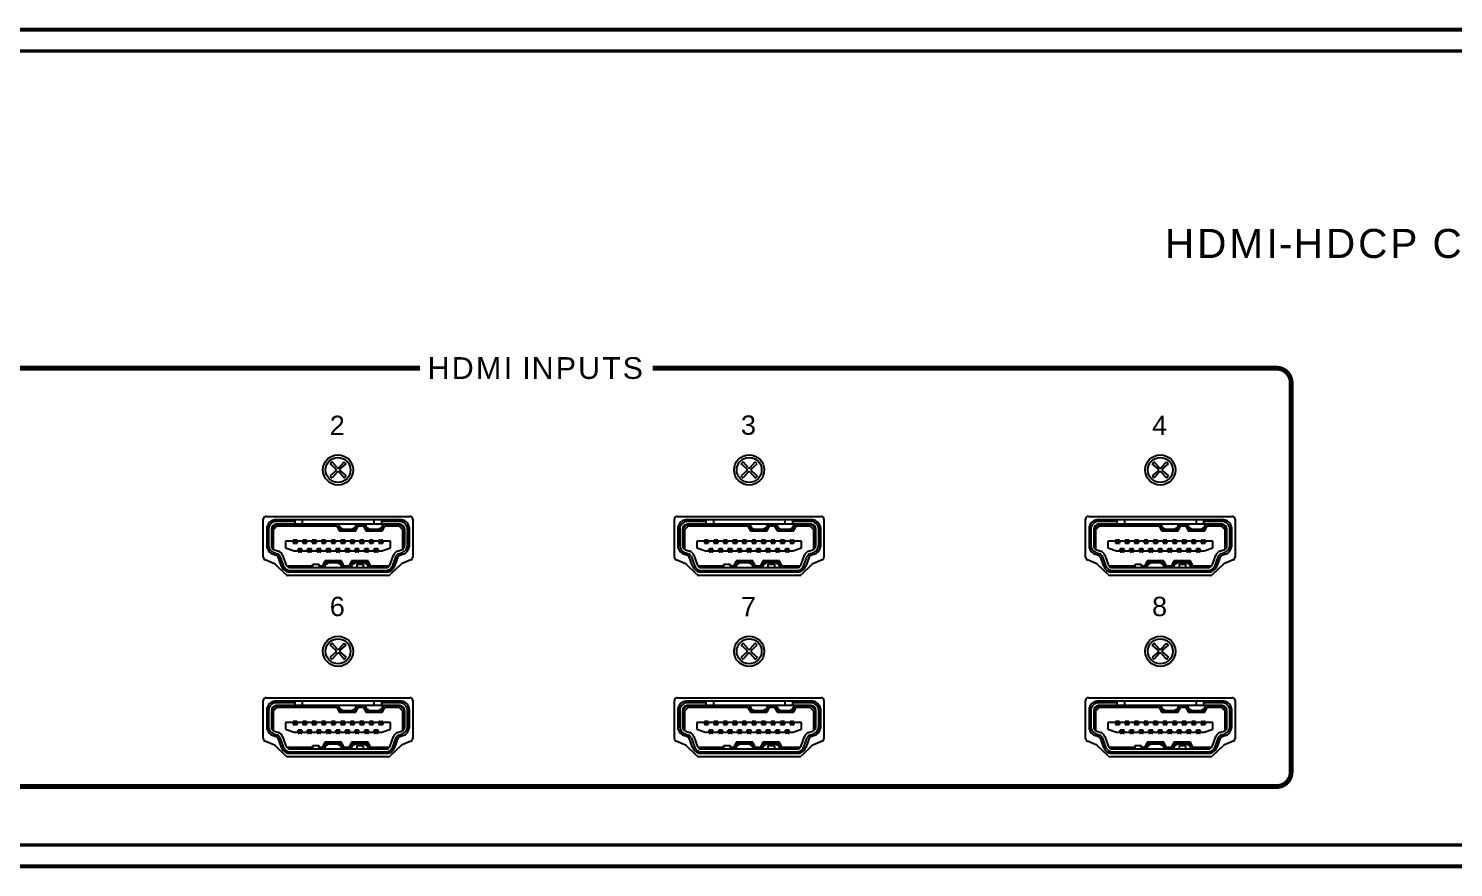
# Model space of a CAD drawing. Header units: inches. Extents: x 0.5 to 19.5, y 0.5 to 8.
# Drawn here: x 4.11 to 10, y 0.5 to 3.97 of the extents above; entities that cross this region are included whole.
import ezdxf

# ---------------------------------------------------------------- set-up
doc = ezdxf.new("R2010")
doc.units = ezdxf.units.IN
doc.header["$MEASUREMENT"] = 0
doc.styles.add('CAD_SALES', font='ARIAL.TTF')

# ---------------------------------------------------------------- blocks, each defined once
blk = doc.blocks.new('HDMI118')
for p, q in [((-0.2932755905517048, 0.09931207015879195), (-0.2932755905517048, 0.1910186385026229)), ((-0.2874015748031447, 0.1786299212598443), (-0.2874015748031447, 0.1117007874015776)), ((-0.2559055118110116, 0.1983149606299257), (-0.2755905511810859, 0.1786299212598443)), ((-0.2677165354330562, 0.1753683971466593), (-0.2755905511810859, 0.1786299212598443)), ((-0.2755905511811001, 0.1786299212598443), (-0.2755905511811001, 0.1117007874015776)), ((-0.2526439876978266, 0.190440944881896), (-0.2677165354330562, 0.1753683971466593)), ((-0.2559055118110249, 0.2179999999999991), (0.2559055118110196, 0.2179999999999929)), ((-0.1791338582677078, 0.2101259842519703), (-0.2559055118110116, 0.2101259842519703)), ((-0.2526439876978266, 0.190440944881896), (-0.2559055118110116, 0.1983149606299257)), ((-0.1791338582677078, 0.1983149606299257), (-0.2559055118110116, 0.1983149606299257)), ((-0.004866409360221979, 0.1904409448818818), (-0.2526439876978266, 0.190440944881896)), ((-0.1791338582677078, 0.218), (-0.1791338582677078, 0.2101259842519703)), ((-0.1791338582677078, 0.2101259842519703), (-0.1791338582677078, 0.1983149606299257)), ((-0.147637795275589, 0.1983149606299257), (-0.1791338582677078, 0.1983149606299257)), ((-0.147637795275589, 0.2179999999999929), (-0.147637795275589, 0.1983149606299257)), ((0.1476377952755961, 0.1983149606299115), (-0.147637795275589, 0.1983149606299257)), ((-0.004866409360221979, 0.1904409448818818), (0.007874015748040364, 0.1825669291338521)), ((-0.004866409360221979, 0.1904409448818818), (0.004976110324815153, 0.1707559055118004)), ((0.007874015748040364, 0.1825669291338521), (1.06581410364015e-14, 0.1983149606299186)), ((0.004976110324815153, 0.1707559055118004), (0.00984251968504779, 0.1786299212598372)), ((0.007874015748040364, 0.1825669291338521), (0.00984251968504779, 0.1786299212598372)), ((0.00984251968504779, 0.1786299212598372), (0.0254925069979457, 0.1786299212598372)), ((0.0254925069979457, 0.1786299212598372), (0.05324765048241531, 0.1786299212598372)), ((0.05324765048241531, 0.1786299212598372), (0.0688976377952848, 0.1786299212598372)), ((0.0688976377952848, 0.1786299212598372), (0.07086614173229222, 0.1825669291338521)), ((0.07376404715551743, 0.1707559055118004), (0.0688976377952848, 0.1786299212598301)), ((0.07086614173229222, 0.1825669291338521), (0.07874015748032193, 0.1983149606299115)), ((0.08360656684055456, 0.1904409448818818), (0.07086614173229222, 0.1825669291338521)), ((0.07376404715551743, 0.1707559055118004), (0.08360656684055456, 0.1904409448818818)), ((0.1053698111122081, 0.1904409448818818), (0.08360656684055456, 0.1904409448818818)), ((0.1053698111122081, 0.1904409448818818), (0.1181102362204847, 0.1825669291338521)), ((0.1053698111122081, 0.1904409448818818), (0.1152123307972452, 0.1707559055118004)), ((0.1181102362204847, 0.1825669291338521), (0.1102362204724479, 0.1983149606299115)), ((0.1152123307972452, 0.1707559055118004), (0.1200787401574921, 0.1786299212598301)), ((0.1181102362204847, 0.1825669291338521), (0.1200787401574921, 0.1786299212598301)), ((0.1200787401574921, 0.1786299212598301), (0.1357287274703616, 0.1786299212598301)), ((0.1357287274703616, 0.1786299212598301), (0.1634838709548454, 0.1786299212598301)), ((0.1476377952755961, 0.2179999999999858), (0.1476377952755961, 0.1983149606299115)), ((0.1791338582677149, 0.1983149606299115), (0.1476377952755961, 0.1983149606299115)), ((0.1634838709548454, 0.1786299212598301), (0.179133858267722, 0.1786299212598301)), ((0.1791338582677149, 0.2179999999999929), (0.1791338582677149, 0.2101259842519561)), ((0.1791338582677149, 0.2101259842519561), (0.1791338582677149, 0.1983149606299115)), ((0.2559055118110187, 0.2101259842519561), (0.1791338582677149, 0.2101259842519561)), ((0.2559055118110187, 0.1983149606299115), (0.1791338582677149, 0.1983149606299115)), ((0.179133858267722, 0.1786299212598301), (0.1811023622047294, 0.182566929133845)), ((0.1840002676279617, 0.1707559055118004), (0.179133858267722, 0.1786299212598301)), ((0.1811023622047294, 0.182566929133845), (0.1889763779527662, 0.1983149606299115)), ((0.1938427873129989, 0.1904409448818818), (0.1811023622047294, 0.182566929133845)), ((0.1840002676279617, 0.1707559055118004), (0.1938427873129989, 0.1904409448818818)), ((0.2526439876978408, 0.1904409448818747), (0.1938427873129989, 0.1904409448818818)), ((0.2526439876978408, 0.1904409448818747), (0.2559055118110329, 0.1983149606299115)), ((0.2677165354330775, 0.1753683971466451), (0.2526439876978408, 0.1904409448818747)), ((0.2755905511811072, 0.1786299212598301), (0.2559055118110329, 0.1983149606299115)), ((0.2677165354330775, 0.1753683971466451), (0.2755905511811072, 0.1786299212598301)), ((0.2755905511811072, 0.1117007874015634), (0.2755905511811072, 0.1786299212598301)), ((0.2874015748031518, 0.1117007874015634), (0.2874015748031518, 0.1786299212598301)), ((0.294724409448289, 0.1851946974352492), (0.294724409448289, 0.1051360112261541)), ((-0.2677165354330562, 0.1753683971466593), (-0.2677165354330562, 0.09595275590551111)), ((-0.2165354330708631, 0.1284330708661479), (-0.2165354330708631, 0.1008740157480368)), ((-0.1850393700787301, 0.1284330708661479), (-0.2165354330708631, 0.1284330708661479)), ((-0.1811023622047152, 0.1323700787401627), (-0.1850393700787301, 0.1323700787401627)), ((-0.1850393700787301, 0.1323700787401627), (-0.1850393700787301, 0.1284330708661479)), ((-0.1850393700787301, 0.1284330708661479), (-0.1850393700787301, 0.1205590551181182)), ((-0.1850393700787301, 0.1205590551181182), (-0.1692913385826706, 0.1205590551181182)), ((-0.1811023622047152, 0.1323700787401627), (-0.1811023622047152, 0.1205590551181182)), ((-0.1732283464566855, 0.1323700787401627), (-0.1811023622047152, 0.1323700787401627)), ((-0.1732283464566855, 0.1323700787401627), (-0.1732283464566855, 0.1205590551181182)), ((-0.1692913385826706, 0.1323700787401627), (-0.1732283464566855, 0.1323700787401627)), ((-0.1692913385826706, 0.1284330708661479), (-0.1692913385826706, 0.1323700787401627)), ((-0.1692913385826706, 0.1284330708661479), (-0.1692913385826706, 0.1205590551181182)), ((-0.1456692913385815, 0.1284330708661479), (-0.1692913385826706, 0.1284330708661479)), ((-0.1417322834645525, 0.1323700787401627), (-0.1456692913385673, 0.1323700787401627)), ((-0.1456692913385673, 0.1323700787401627), (-0.1456692913385673, 0.1284330708661479)), ((-0.1456692913385815, 0.1284330708661479), (-0.1456692913385815, 0.1205590551181182)), ((-0.1456692913385815, 0.1205590551181182), (-0.1299212598425079, 0.120559055118111)), ((-0.1338582677165228, 0.1323700787401627), (-0.1417322834645525, 0.1323700787401627)), ((-0.1417322834645525, 0.1323700787401627), (-0.1417322834645525, 0.1205590551181182)), ((-0.1338582677165228, 0.1323700787401627), (-0.1338582677165228, 0.1205590551181182)), ((-0.1299212598425079, 0.1323700787401627), (-0.1338582677165228, 0.1323700787401627)), ((-0.1299212598425079, 0.1284330708661479), (-0.1299212598425079, 0.1323700787401627)), ((-0.1299212598425079, 0.1284330708661479), (-0.1299212598425079, 0.1205590551181182)), ((-0.1062992125984188, 0.1284330708661479), (-0.1299212598425079, 0.1284330708661479)), ((-0.1023622047244039, 0.1323700787401627), (-0.1062992125984188, 0.1323700787401627)), ((-0.1062992125984188, 0.1323700787401627), (-0.1062992125984188, 0.1284330708661479)), ((-0.1062992125984188, 0.1284330708661479), (-0.1062992125984188, 0.120559055118111)), ((-0.1062992125984188, 0.120559055118111), (-0.09055118110235938, 0.120559055118111)), ((-0.09448818897637423, 0.1323700787401627), (-0.1023622047244039, 0.1323700787401627)), ((-0.1023622047244039, 0.1323700787401627), (-0.1023622047244039, 0.120559055118111)), ((-0.09448818897637423, 0.1323700787401627), (-0.09448818897637423, 0.120559055118111)), ((-0.09055118110235227, 0.1323700787401627), (-0.09448818897637423, 0.1323700787401627)), ((-0.09055118110235227, 0.1284330708661479), (-0.09055118110235227, 0.1323700787401627)), ((-0.09055118110235938, 0.1284330708661479), (-0.09055118110235938, 0.120559055118111)), ((-0.06692913385825605, 0.1284330708661479), (-0.09055118110235938, 0.1284330708661479)), ((-0.0629921259842412, 0.1323700787401627), (-0.06692913385825605, 0.1323700787401627)), ((-0.06692913385825605, 0.1323700787401627), (-0.06692913385825605, 0.1284330708661479)), ((-0.06692913385825605, 0.1284330708661479), (-0.06692913385825605, 0.120559055118111)), ((-0.06692913385825605, 0.120559055118111), (-0.05118110236219664, 0.120559055118111)), ((-0.05511811023621149, 0.1323700787401627), (-0.0629921259842412, 0.1323700787401627)), ((-0.0629921259842412, 0.1323700787401627), (-0.0629921259842412, 0.120559055118111)), ((-0.05511811023621149, 0.1323700787401627), (-0.05511811023621149, 0.120559055118111)), ((-0.05118110236219664, 0.1323700787401627), (-0.05511811023621149, 0.1323700787401627)), ((-0.05118110236219664, 0.1284330708661479), (-0.05118110236219664, 0.1323700787401627)), ((-0.05118110236219664, 0.1284330708661479), (-0.05118110236219664, 0.120559055118111)), ((-0.02755905511810752, 0.1284330708661408), (-0.05118110236219664, 0.1284330708661479)), ((-0.02362204724408556, 0.1323700787401556), (-0.02755905511810752, 0.1323700787401556)), ((-0.02755905511810752, 0.1323700787401556), (-0.02755905511810752, 0.1284330708661408)), ((-0.02755905511810752, 0.1284330708661408), (-0.02755905511810752, 0.1205590551181039)), ((-0.02755905511810752, 0.1205590551181039), (-0.01181102362204811, 0.1205590551181039)), ((-0.01574803149605586, 0.1323700787401556), (-0.02362204724409267, 0.1323700787401556)), ((-0.02362204724409267, 0.1323700787401556), (-0.02362204724409267, 0.1205590551181039)), ((-0.01574803149605586, 0.1323700787401556), (-0.01574803149605586, 0.1205590551181039)), ((-0.0118110236220339, 0.1323700787401556), (-0.01574803149604875, 0.1323700787401556)), ((-0.0118110236220339, 0.1284330708661336), (-0.0118110236220339, 0.1323700787401556)), ((-0.01181102362204811, 0.1284330708661408), (-0.01181102362204811, 0.1205590551181039)), ((0.01181102362205522, 0.1284330708661336), (-0.01181102362204811, 0.1284330708661408)), ((0.004976110324815153, 0.1707559055118004), (0.07376404715551743, 0.1707559055118004)), ((0.01574803149607007, 0.1323700787401556), (0.01181102362205522, 0.1323700787401556)), ((0.01181102362205522, 0.1323700787401556), (0.01181102362205522, 0.1284330708661336)), ((0.01181102362205522, 0.1284330708661336), (0.01181102362205522, 0.1205590551181039)), ((0.01181102362205522, 0.1205590551181039), (0.02755905511811463, 0.1205590551181039)), ((0.02362204724409978, 0.1323700787401556), (0.01574803149607007, 0.1323700787401556)), ((0.01574803149607007, 0.1323700787401556), (0.01574803149607007, 0.1205590551181039)), ((0.02362204724409978, 0.1323700787401556), (0.02362204724409978, 0.1205590551181039)), ((0.02755905511811463, 0.1323700787401556), (0.02362204724409978, 0.1323700787401556)), ((0.02755905511811463, 0.1284330708661336), (0.02755905511811463, 0.1323700787401556)), ((0.02755905511811463, 0.1284330708661336), (0.02755905511811463, 0.1205590551181039)), ((0.05118110236220375, 0.1284330708661336), (0.02755905511811463, 0.1284330708661336)), ((0.05511811023623281, 0.1323700787401485), (0.05118110236221796, 0.1323700787401485)), ((0.05118110236221796, 0.1323700787401485), (0.05118110236221796, 0.1284330708661336)), ((0.05118110236220375, 0.1284330708661336), (0.05118110236220375, 0.1205590551181039)), ((0.05118110236220375, 0.1205590551181039), (0.06692913385827026, 0.1205590551181039)), ((0.06299212598426251, 0.1323700787401485), (0.05511811023623281, 0.1323700787401485)), ((0.05511811023623281, 0.1323700787401485), (0.05511811023623281, 0.1205590551181039)), ((0.06299212598426251, 0.1323700787401485), (0.06299212598426251, 0.1205590551181039)), ((0.06692913385827737, 0.1323700787401485), (0.06299212598426251, 0.1323700787401485)), ((0.06692913385827737, 0.1284330708661336), (0.06692913385827737, 0.1323700787401485)), ((0.06692913385827737, 0.1284330708661336), (0.06692913385827026, 0.1205590551181039)), ((0.09055118110236648, 0.1284330708661336), (0.06692913385827737, 0.1284330708661336)), ((0.09448818897638134, 0.1323700787401485), (0.09055118110236648, 0.1323700787401485)), ((0.09055118110236648, 0.1323700787401485), (0.09055118110236648, 0.1284330708661336)), ((0.09055118110236648, 0.1284330708661336), (0.09055118110236648, 0.1205590551181039)), ((0.09055118110236648, 0.1205590551181039), (0.1062992125984259, 0.1205590551181039)), ((0.102362204724411, 0.1323700787401485), (0.09448818897638134, 0.1323700787401485)), ((0.09448818897638134, 0.1323700787401485), (0.09448818897638134, 0.1205590551181039)), ((0.102362204724411, 0.1323700787401485), (0.102362204724411, 0.1205590551181039)), ((0.1062992125984259, 0.1323700787401485), (0.102362204724411, 0.1323700787401485)), ((0.1062992125984259, 0.1284330708661336), (0.1062992125984259, 0.1323700787401485)), ((0.1062992125984259, 0.1284330708661336), (0.1062992125984259, 0.1205590551181039)), ((0.1299212598425292, 0.1284330708661336), (0.1062992125984259, 0.1284330708661336)), ((0.1152123307972452, 0.1707559055118004), (0.1840002676279617, 0.1707559055118004)), ((0.1338582677165441, 0.1323700787401485), (0.1299212598425292, 0.1323700787401485)), ((0.1299212598425292, 0.1323700787401485), (0.1299212598425292, 0.1284330708661336)), ((0.1299212598425292, 0.1284330708661336), (0.1299212598425292, 0.1205590551181039)), ((0.1299212598425292, 0.1205590551181039), (0.1456692913385886, 0.1205590551181039)), ((0.1417322834645738, 0.1323700787401485), (0.1338582677165441, 0.1323700787401485)), ((0.1338582677165441, 0.1323700787401485), (0.1338582677165441, 0.1205590551181039)), ((0.1417322834645738, 0.1323700787401485), (0.1417322834645738, 0.1205590551181039)), ((0.1456692913385886, 0.1323700787401485), (0.1417322834645738, 0.1323700787401485)), ((0.1456692913385886, 0.1284330708661336), (0.1456692913385886, 0.1323700787401485)), ((0.1456692913385886, 0.1284330708661336), (0.1456692913385886, 0.1205590551181039)), ((0.1692913385826778, 0.1284330708661336), (0.1456692913385886, 0.1284330708661336)), ((0.1692913385826778, 0.1323700787401485), (0.1692913385826778, 0.1284330708661336)), ((0.1732283464566997, 0.1323700787401485), (0.1692913385826778, 0.1323700787401485)), ((0.1692913385826778, 0.1284330708661336), (0.1692913385826778, 0.1205590551181039)), ((0.1692913385826778, 0.1205590551181039), (0.1850393700787372, 0.1205590551181039)), ((0.1732283464566926, 0.1205590551181039), (0.1732283464566926, 0.1323700787401485)), ((0.1732283464566997, 0.1323700787401485), (0.1811023622047294, 0.1323700787401485)), ((0.1850393700787514, 0.1323700787401485), (0.1811023622047294, 0.1323700787401485)), ((0.1811023622047294, 0.1205590551181039), (0.1811023622047294, 0.1323700787401485)), ((0.1850393700787514, 0.1284330708661336), (0.1850393700787514, 0.1323700787401485)), ((0.1850393700787372, 0.1284330708661336), (0.1850393700787372, 0.1205590551181039)), ((0.2165354330708702, 0.1284330708661336), (0.1850393700787372, 0.1284330708661336)), ((0.2165354330708702, 0.1008740157480226), (0.2165354330708702, 0.1284330708661336)), ((0.2677165354330775, 0.095952755905504), (0.2677165354330775, 0.1753683971466451)), ((-0.2525572784892098, 0.06858536743918009), (-0.2693708717844778, 0.07470501492969461)), ((-0.2666777997897931, 0.08210416942407406), (-0.2498642064945251, 0.07598452193354532)), ((-0.2626381917977518, 0.09320290116563612), (-0.2458245985025123, 0.08708325367511449)), ((-0.2338461661726718, 0.02540078175882954), (-0.2478511959895222, 0.06387928493949246)), ((-0.2404520414951499, 0.06657235693417718), (-0.2264470116783066, 0.02809385375351425)), ((-0.2293533097535807, 0.07061196492620425), (-0.2153482799367232, 0.03213346174555554)), ((-0.2165354330708631, 0.1008740157480368), (-0.1811023622047152, 0.08906299212598512)), ((-0.1811023622047152, 0.08906299212598512), (-0.1653543307086558, 0.08906299212598512)), ((-0.1653543307086558, 0.08906299212598512), (-0.1653543307086558, 0.09693700787402193)), ((-0.1496062992125964, 0.09693700787402193), (-0.1653543307086558, 0.09693700787402193)), ((-0.1653543307086558, 0.08906299212598512), (-0.1653543307086558, 0.08512598425197027)), ((-0.1653543307086558, 0.08512598425197027), (-0.1614173228346409, 0.08512598425197027)), ((-0.1614173228346409, 0.08512598425197027), (-0.1614173228346409, 0.09693700787402193)), ((-0.1535433070866041, 0.08512598425197027), (-0.1614173228346409, 0.08512598425197027)), ((-0.1535433070866041, 0.08512598425197027), (-0.1535433070866041, 0.09693700787402193)), ((-0.1535433070866041, 0.08512598425197027), (-0.1496062992125893, 0.08512598425197027)), ((-0.1502755905512778, 0.08512598425194895), (-0.1502755905512778, 0.09693700787399351)), ((-0.1496062992125964, 0.08906299212598512), (-0.1496062992125964, 0.09693700787402193)), ((-0.1496062992125964, 0.08906299212598512), (-0.1259842519684931, 0.08906299212598512)), ((-0.1496062992125893, 0.08512598425197027), (-0.1496062992125822, 0.08906299212598512)), ((-0.1102362204724336, 0.09693700787401482), (-0.1259842519684931, 0.09693700787402193)), ((-0.1259842519684931, 0.08906299212598512), (-0.1259842519684931, 0.09693700787402193)), ((-0.1259842519684931, 0.08906299212598512), (-0.1259842519684931, 0.08512598425197027)), ((-0.1259842519684931, 0.08512598425197027), (-0.1220472440944782, 0.08512598425197027)), ((-0.1220472440944782, 0.08512598425197027), (-0.1220472440944782, 0.09693700787401482)), ((-0.1141732283464485, 0.08512598425197027), (-0.1220472440944782, 0.08512598425197027)), ((-0.1141732283464485, 0.08512598425197027), (-0.1141732283464485, 0.09693700787401482)), ((-0.1141732283464485, 0.08512598425197027), (-0.1102362204724336, 0.08512598425197027)), ((-0.1102362204724336, 0.08906299212598512), (-0.1102362204724336, 0.09693700787401482)), ((-0.1102362204724336, 0.08906299212598512), (-0.08661417322834453, 0.08906299212598512)), ((-0.1102362204724336, 0.08512598425197027), (-0.1102362204724336, 0.08906299212598512)), ((-0.07086614173227801, 0.09693700787401482), (-0.08661417322834453, 0.09693700787401482)), ((-0.08661417322834453, 0.08906299212598512), (-0.08661417322834453, 0.09693700787401482)), ((-0.08661417322833742, 0.08906299212598512), (-0.08661417322833742, 0.08512598425197027)), ((-0.08661417322833742, 0.08512598425197027), (-0.08267716535432257, 0.08512598425197027)), ((-0.08267716535432257, 0.08512598425197027), (-0.08267716535432257, 0.09693700787401482)), ((-0.07480314960628576, 0.08512598425197027), (-0.08267716535432257, 0.08512598425197027)), ((-0.07480314960628576, 0.08512598425197027), (-0.07480314960628576, 0.09693700787401482)), ((-0.07480314960628576, 0.08512598425197027), (-0.0708661417322709, 0.08512598425197027)), ((-0.07086614173227801, 0.08906299212598512), (-0.07086614173227801, 0.09693700787401482)), ((-0.07086614173227801, 0.08906299212598512), (-0.04724409448818179, 0.08906299212597801)), ((-0.0708661417322709, 0.08512598425197027), (-0.0708661417322709, 0.08906299212598512)), ((-0.03149606299212238, 0.09693700787400772), (-0.04724409448818179, 0.09693700787400772)), ((-0.04724409448818179, 0.08906299212597801), (-0.04724409448818179, 0.09693700787400772)), ((-0.04724409448818179, 0.08906299212597801), (-0.04724409448818179, 0.08512598425196316)), ((-0.04724409448818179, 0.08512598425196316), (-0.04330708661416693, 0.08512598425196316)), ((-0.04330708661416693, 0.08512598425196316), (-0.04330708661416693, 0.09693700787400772)), ((-0.03543307086613723, 0.08512598425196316), (-0.04330708661416693, 0.08512598425196316)), ((-0.03543307086613723, 0.08512598425196316), (-0.03543307086613723, 0.09693700787400772)), ((-0.03543307086613723, 0.08512598425196316), (-0.03149606299212238, 0.08512598425196316)), ((-0.03149606299212238, 0.08906299212597801), (-0.03149606299212238, 0.09693700787400772)), ((-0.03149606299212238, 0.08906299212597801), (-0.007874015748033258, 0.08906299212597801)), ((-0.03149606299212238, 0.08512598425196316), (-0.03149606299212238, 0.08906299212597801)), ((0.007874015748040364, 0.09693700787400772), (-0.007874015748033258, 0.09693700787400772)), ((-0.007874015748033258, 0.08906299212597801), (-0.007874015748033258, 0.09693700787400772)), ((-0.007874015748019048, 0.08906299212597801), (-0.007874015748019048, 0.08512598425196316)), ((-0.007874015748019048, 0.08512598425196316), (-0.003937007874004195, 0.08512598425196316)), ((-0.003937007874004195, 0.08512598425196316), (-0.003937007874004195, 0.09693700787400772)), ((0.003937007874025511, 0.08512598425196316), (-0.003937007874004195, 0.08512598425196316)), ((0.003937007874025511, 0.08512598425196316), (0.003937007874025511, 0.09693700787400772)), ((0.003937007874025511, 0.08512598425196316), (0.007874015748040364, 0.08512598425196316)), ((0.007874015748040364, 0.08906299212597801), (0.007874015748040364, 0.09693700787400772)), ((0.007874015748040364, 0.08906299212597801), (0.03149606299212948, 0.08906299212597801)), ((0.007874015748040364, 0.08512598425196316), (0.007874015748040364, 0.08906299212597801)), ((0.04724409448818889, 0.09693700787400772), (0.03149606299212948, 0.09693700787400772)), ((0.03149606299212948, 0.08906299212597801), (0.03149606299212948, 0.09693700787400772)), ((0.03149606299212948, 0.08906299212597801), (0.03149606299212948, 0.08512598425196316)), ((0.03149606299212948, 0.08512598425196316), (0.03543307086614433, 0.08512598425196316)), ((0.03543307086614433, 0.08512598425196316), (0.03543307086614433, 0.09693700787400772)), ((0.04330708661417404, 0.08512598425196316), (0.03543307086614433, 0.08512598425196316)), ((0.04330708661417404, 0.08512598425196316), (0.04330708661417404, 0.09693700787400772)), ((0.04330708661417404, 0.08512598425196316), (0.047244094488196, 0.08512598425196316)), ((0.04724409448818889, 0.08906299212597801), (0.04724409448818889, 0.09693700787400772)), ((0.04724409448818889, 0.08906299212597801), (0.07086614173229222, 0.08906299212597801)), ((0.047244094488196, 0.08512598425196316), (0.047244094488196, 0.08906299212597801)), ((0.08661417322835163, 0.09693700787400772), (0.07086614173229222, 0.09693700787400772)), ((0.07086614173229222, 0.08906299212597801), (0.07086614173229222, 0.09693700787400772)), ((0.07086614173229222, 0.08906299212597801), (0.07086614173229222, 0.08512598425196316)), ((0.07086614173229222, 0.08512598425196316), (0.07480314960630707, 0.08512598425196316)), ((0.07480314960630707, 0.08512598425196316), (0.07480314960630707, 0.09693700787400772)), ((0.08267716535433678, 0.08512598425196316), (0.07480314960630707, 0.08512598425196316)), ((0.08267716535433678, 0.08512598425196316), (0.08267716535433678, 0.09693700787400772)), ((0.08267716535433678, 0.08512598425196316), (0.08661417322835163, 0.08512598425196316)), ((0.08661417322835163, 0.08906299212597801), (0.08661417322835163, 0.09693700787400772)), ((0.08661417322835163, 0.08906299212597801), (0.1102362204724407, 0.08906299212597801)), ((0.08661417322835163, 0.08512598425196316), (0.08661417322835163, 0.08906299212597801)), ((0.1259842519685073, 0.09693700787400772), (0.1102362204724407, 0.09693700787400772)), ((0.1102362204724407, 0.08906299212597801), (0.1102362204724407, 0.09693700787400772)), ((0.1102362204724407, 0.08906299212597801), (0.1102362204724407, 0.08512598425196316)), ((0.1102362204724407, 0.08512598425196316), (0.1141732283464627, 0.08512598425196316)), ((0.1141732283464627, 0.08512598425196316), (0.1141732283464627, 0.09693700787400772)), ((0.1220472440944924, 0.08512598425196316), (0.1141732283464627, 0.08512598425196316)), ((0.1220472440944924, 0.08512598425196316), (0.1220472440944924, 0.09693700787400772)), ((0.1220472440944995, 0.08512598425196316), (0.1259842519685144, 0.08512598425196316)), ((0.1259842519685073, 0.08906299212597801), (0.1259842519685073, 0.09693700787400772)), ((0.1259842519685073, 0.08906299212597801), (0.1496062992126035, 0.08906299212597801)), ((0.1259842519685144, 0.08512598425196316), (0.1259842519685144, 0.08906299212597801)), ((0.1496062992126035, 0.08906299212597801), (0.1496062992126035, 0.09693700787400772)), ((0.1653543307086629, 0.09693700787400772), (0.1496062992126035, 0.09693700787400772)), ((0.1496062992126035, 0.08906299212597801), (0.1496062992126035, 0.08512598425196316)), ((0.1496062992126035, 0.08512598425196316), (0.1535433070866183, 0.08512598425196316)), ((0.1535433070866183, 0.08512598425196316), (0.1535433070866183, 0.09693700787400772)), ((0.161417322834648, 0.08512598425196316), (0.1535433070866183, 0.08512598425196316)), ((0.161417322834648, 0.08512598425196316), (0.161417322834648, 0.09693700787400772)), ((0.161417322834648, 0.08512598425196316), (0.1653543307086629, 0.08512598425196316)), ((0.1653543307086629, 0.08906299212597801), (0.1653543307086629, 0.09693700787400772)), ((0.1653543307086629, 0.08906299212597801), (0.1811023622047223, 0.08906299212597801)), ((0.1653543307086629, 0.08512598425196316), (0.1653543307086629, 0.08906299212597801)), ((0.1811023622047223, 0.08906299212597801), (0.2165354330708702, 0.1008740157480226)), ((0.2153482799367303, 0.03213346174554843), (0.2293533097535878, 0.07061196492619004)), ((0.2264470116783066, 0.02809385375350004), (0.240452041495157, 0.06657235693416297)), ((0.2478511959895222, 0.06387928493947825), (0.2338461661726789, 0.02540078175881533)), ((0.2458245985025194, 0.08708325367510028), (0.2626381917977589, 0.09320290116562191)), ((0.2498642064945322, 0.07598452193353111), (0.2666777997898002, 0.08210416942405985)), ((0.2693708717844849, 0.0747050149296804), (0.2525572784892169, 0.06858536743916588)), ((-0.2125984251968482, 0.02705511811024408), (-0.1043307086614114, 0.02705511811023698)), ((0.2031294164633142, -2.664535259100376e-15), (-0.2031294164633151, 2.664535259100376e-15)), ((-0.1968503937007888, 0.01918110236220727), (0.1968503937007817, 0.01918110236220016)), ((-0.1968503937007888, 0.007370078740162711), (0.1968503937007817, 0.007370078740155606)), ((-0.1043307086614114, 0.03296062992126636), (-0.07874015748031482, 0.03296062992126636)), ((-0.1043307086614114, 0.01918110236220727), (-0.1043307086614114, 0.03296062992126636)), ((-0.07874015748031482, 0.03296062992126636), (-0.07874015748031482, 0.01918110236220727)), ((-0.07874015748031482, 0.02705511811023698), (-0.06392152747045898, 0.02705511811023698)), ((-0.05407900778542185, 0.04674015748031835), (-0.06392152747045898, 0.02705511811023698)), ((-0.06392152747045898, 0.02705511811023698), (-0.05118110236219664, 0.03492913385827379)), ((-0.05118110236219664, 0.03492913385827379), (-0.05905511811022635, 0.01918110236220727)), ((-0.05407900778542185, 0.04674015748031835), (-0.04921259842518921, 0.03886614173228864)), ((0.01470892904528043, 0.04674015748031124), (-0.05407900778542185, 0.04674015748031835)), ((-0.04921259842518921, 0.03886614173228864), (-0.05118110236219664, 0.03492913385827379)), ((-0.03356261111229131, 0.03886614173228153), (-0.04921259842518921, 0.03886614173228864)), ((-0.005807467627850116, 0.03886614173228153), (-0.03356261111229131, 0.03886614173228153)), ((0.00984251968504779, 0.03886614173228153), (-0.005807467627850116, 0.03886614173228153)), ((0.01470892904528043, 0.04674015748031124), (0.00984251968504779, 0.03886614173228153)), ((0.01181102362205522, 0.03492913385825958), (0.00984251968504779, 0.03886614173228153)), ((0.01181102362205522, 0.03492913385825958), (0.01968503937008492, 0.01918110236220016)), ((0.02455144873031756, 0.02705511811022987), (0.01181102362205522, 0.03492913385825958)), ((0.02455144873031756, 0.02705511811022987), (0.01470892904528043, 0.04674015748031124)), ((0.02455144873031756, 0.02705511811022987), (0.04631469300197111, 0.02705511811022987)), ((0.05615721268700824, 0.04674015748031124), (0.04631469300197111, 0.02705511811022987)), ((0.04631469300197111, 0.02705511811022987), (0.05905511811024766, 0.03492913385825958)), ((0.05905511811024766, 0.03492913385825958), (0.05118110236221085, 0.01918110236220016)), ((0.05615721268700824, 0.04674015748031124), (0.06102362204725509, 0.03886614173227443)), ((0.1249451495177247, 0.04674015748031124), (0.05615721268700824, 0.04674015748031124)), ((0.06102362204725509, 0.03886614173227443), (0.05905511811024766, 0.03492913385825958)), ((0.07667360936012457, 0.03886614173227443), (0.06102362204725509, 0.03886614173227443)), ((0.1044287528446084, 0.03886614173227443), (0.07667360936012457, 0.03886614173227443)), ((0.07874015748032193, 0.03296062992125215), (0.1043307086614185, 0.03296062992125215)), ((0.07874015748032193, 0.01918110236220016), (0.07874015748032193, 0.03296062992125215)), ((0.1043307086614185, 0.03296062992125215), (0.1043307086614185, 0.01918110236220016)), ((0.120078740157485, 0.03886614173227443), (0.1044287528446084, 0.03886614173227443)), ((0.1249451495177247, 0.04674015748031124), (0.120078740157485, 0.03886614173227443)), ((0.1220472440944924, 0.03492913385825958), (0.120078740157485, 0.03886614173227443)), ((0.1220472440944924, 0.03492913385825958), (0.1299212598425292, 0.01918110236220016)), ((0.1347876692027619, 0.02705511811022987), (0.1220472440944924, 0.03492913385825958)), ((0.1347876692027619, 0.02705511811022987), (0.1249451495177247, 0.04674015748031124)), ((0.1347876692027619, 0.02705511811022987), (0.2125984251968553, 0.02705511811022987))]:
    blk.add_line(p, q)
for centre, radius, start, end in [((-0.2559055118110258, 0.1786299212598408), 0.03937007874015684, 90, 161.6589005337102), ((-0.2559055118110258, 0.1786299212598408), 0.03149606299212555, 90, 180), ((-0.2559055118110258, 0.1786299212598408), 0.01968503937007845, 90, 180), ((0.02549250699793149, 0.202251968503937), 0.02362204724409416, 189.594068226862, 270), ((0.0532476504824011, 0.202251968503937), 0.0236220472440942, 270, 350.4059317731411), ((0.1357287274703545, 0.2022519685039299), 0.02362204724409413, 189.594068226862, 270), ((0.1634838709548454, 0.2022519685039299), 0.02362204724409422, 270, 350.4059317731411), ((0.2559055118110187, 0.1786299212598337), 0.03937007874015695, 9.598638387971697, 90), ((0.2559055118110187, 0.1786299212598337), 0.03149606299212554, 0, 90), ((0.2559055118110187, 0.1786299212598337), 0.01968503937007847, 0, 90), ((-0.2559055118110258, 0.1117007874015741), 0.03937007874015691, 198.341099466292, 249.9999999999814), ((-0.2559055118110258, 0.1117007874015741), 0.0314960629921255, 180, 249.9999999999679), ((-0.2559055118110258, 0.1117007874015741), 0.01968503937007847, 180, 249.9999999999839), ((-0.2552503504839372, 0.0611862129448042), 0.007874015748031269, 19.99999999999571, 69.99999999974305), ((-0.2552503504839372, 0.0611862129448042), 0.01574803149606276, 19.99999999993305, 69.99999999987867), ((-0.2552503504839372, 0.0611862129448042), 0.02755905511810981, 19.99999999993922, 69.9999999999835), ((0.2552503504839301, 0.06118621294479709), 0.02755905511810986, 110.0000000000165, 160.0000000000017), ((0.2552503504839301, 0.06118621294479709), 0.01574803149606274, 110.0000000001213, 159.9999999999975), ((0.2552503504839301, 0.06118621294479709), 0.00787401574803132, 110.000000000247, 160.0000000001197), ((0.2559055118110187, 0.111700787401567), 0.01968503937007842, 290.0000000000157, 0), ((0.2559055118110187, 0.111700787401567), 0.03149606299212541, 290.0000000000321, 0), ((0.2559055118110187, 0.111700787401567), 0.03937007874015695, 290.0000000000182, 350.4013616120345), ((-0.1968503937007888, 0.03886614173228509), 0.03937007874015708, 200.0000000000138, 260.8228685284905), ((-0.1968503937007888, 0.03886614173228509), 0.0314960629921256, 200.0000000000232, 270), ((-0.1968503937007888, 0.03886614173228509), 0.01968503937007846, 200.0000000000159, 270), ((-0.03356261111230552, 0.01524409448818886), 0.02362204724409421, 90, 170.4059317731484), ((-0.005807467627850116, 0.01524409448818886), 0.02362204724409416, 9.59406822686218, 90), ((0.07667360936011747, 0.01524409448818886), 0.0236220472440942, 90, 170.4059317731411), ((0.1044287528446084, 0.01524409448818886), 0.02362204724409413, 9.59406822686218, 90), ((0.1968503937007817, 0.03886614173227798), 0.01968503937007846, 270, 339.9999999999841), ((0.1968503937007817, 0.03886614173227798), 0.03149606299212568, 270, 339.9999999999769), ((0.1968503937007817, 0.03886614173227798), 0.03937007874015679, 279.1771314715358, 339.9999999999841)]:
    blk.add_arc(centre, radius, start, end)
blk = doc.blocks.new('SCREW')
for p, q in [((-0.009511576016324241, 0.004136086746967527), (-0.03316932377180493, 0.02490695948794985)), ((-0.004136086746966861, 0.009511576016327794), (-0.02490695948795008, 0.03316932377180515)), ((0.004136086746963308, 0.009511576016327128), (0.02490695948794919, 0.03316932377180581)), ((0.009511576016324241, 0.004136086746968859), (0.03316932377180581, 0.02490695948794919)), ((-0.009511576016323353, -0.004136086746962642), (-0.03316932377180581, -0.02490695948794919)), ((-0.004136086746965084, -0.009511576016318024), (-0.02490695948794919, -0.03316932377180581)), ((0.004136086746965084, -0.009511576016318912), (0.02490695948795008, -0.03316932377180448)), ((0.00951157601632513, -0.004136086746961309), (0.03316932377180581, -0.02490695948794919))]:
    blk.add_line(p, q)
blk.add_circle((0, 0), 0.05161109714188149)
for centre, radius, start, end in [((0, 0), 0.04147964163795573, 126.9030119760569, 143.0969880239431), ((-0.01314295007419375, 2.664535259100376e-15), 0.005504006824721821, 311.2822713624062, 48.71772863759234), ((-1.77635683940025e-15, 0.0131429500741973), 0.005504006824721821, 221.2822713624077, 318.7177286375937), ((0.01314295007419464, 3.552713678800501e-15), 0.005504006824721821, 131.2822713624062, 228.7177286375924), ((0, 0), 0.04147964163795573, 36.90301197605553, 53.09698802394441), ((0, 0), 0.04147964163795573, 216.9030119760557, 233.0969880239444), ((0, -0.0131429500741882), 0.005504006824721821, 41.28227136240771, 138.7177286375938), ((0, 0), 0.04147964163795573, 306.9030119760596, 323.0969880239458)]:
    blk.add_arc(centre, radius, start, end)

msp = doc.modelspace()

# ---------------------------------------------------------------- linework, layer by layer
for p, q in [((0.5000000000000888, 3.970000000000023), (19.50000000000022, 3.970000000000051)), ((18.38800000000094, 3.959999999999933), (1.611999999999277, 3.959999999999933)), ((1.611999999999277, 3.880000000000007), (18.38800000000094, 3.880000000000007)), ((1.650000000000109, 3.875000000000026), (18.35000000000011, 3.875000000000026)), ((5.09053149606313, 1.952102362204744), (5.685019685039508, 1.952102362204744)), ((6.79053149606313, 1.952102362204744), (7.385019685039508, 1.952102362204744)), ((8.490531496063129, 1.952102362204744), (9.085019685039507, 1.952102362204744)), ((5.078720472441082, 1.782873165954444), (5.078720472441082, 1.940291338582695)), ((5.696830708661555, 1.940291338582695), (5.696830708661555, 1.782873165954444)), ((6.778720472441083, 1.782873165954444), (6.778720472441083, 1.940291338582695)), ((7.396830708661556, 1.940291338582695), (7.396830708661556, 1.782873165954444)), ((8.478720472441081, 1.782873165954444), (8.478720472441081, 1.940291338582695)), ((9.096830708661555, 1.940291338582695), (9.096830708661555, 1.782873165954444)), ((5.124802835148747, 1.756127880238252), (5.086068145699823, 1.771937957564343)), ((5.689483035402814, 1.771937957564343), (5.650748345953891, 1.756127880238252)), ((6.824802835148747, 1.756127880238252), (6.786068145699824, 1.771937957564343)), ((7.389483035402815, 1.771937957564343), (7.350748345953889, 1.756127880238252)), ((8.52480283514875, 1.756127880238252), (8.486068145699821, 1.771937957564346)), ((9.089483035402814, 1.771937957564343), (9.05074834595389, 1.756127880238252)), ((5.171733162029513, 1.71138159155858), (5.128604600944691, 1.753629977927385)), ((5.646946580157948, 1.753629977927386), (5.603818019073124, 1.71138159155858)), ((6.871733162029512, 1.71138159155858), (6.82860460094469, 1.753629977927386)), ((7.346946580157947, 1.753629977927385), (7.303818019073123, 1.71138159155858)), ((8.571733162029513, 1.71138159155858), (8.528604600944691, 1.753629977927385)), ((9.046946580157947, 1.753629977927385), (9.003818019073123, 1.71138159155858)), ((5.595552902913877, 1.708007874015768), (5.179998278188764, 1.708007874015768)), ((7.295552902913874, 1.708007874015768), (6.879998278188761, 1.708007874015768)), ((8.995552902913877, 1.708007874015768), (8.579998278188762, 1.708007874015768)), ((5.078720472441082, 1.032873165954444), (5.078720472441082, 1.190291338582695)), ((5.09053149606313, 1.202102362204742), (5.685019685039508, 1.202102362204742)), ((5.696830708661555, 1.190291338582695), (5.696830708661555, 1.032873165954444)), ((6.778720472441083, 1.032873165954444), (6.778720472441083, 1.190291338582695)), ((6.79053149606313, 1.202102362204742), (7.385019685039508, 1.202102362204742)), ((7.396830708661556, 1.190291338582695), (7.396830708661556, 1.032873165954444)), ((8.478720472441081, 1.032873165954444), (8.478720472441081, 1.190291338582695)), ((8.490531496063129, 1.202102362204742), (9.085019685039507, 1.202102362204742)), ((9.096830708661555, 1.190291338582695), (9.096830708661555, 1.032873165954444)), ((5.124802835148747, 1.006127880238252), (5.086068145699823, 1.021937957564343)), ((5.171733162029515, 0.9613815915585784), (5.128604600944691, 1.003629977927386)), ((5.646946580157948, 1.003629977927386), (5.603818019073124, 0.9613815915585784)), ((5.689483035402814, 1.021937957564346), (5.650748345953891, 1.006127880238252)), ((6.824802835148747, 1.006127880238252), (6.786068145699824, 1.021937957564346)), ((6.871733162029512, 0.9613815915585784), (6.82860460094469, 1.003629977927386)), ((7.346946580157947, 1.003629977927386), (7.303818019073123, 0.9613815915585784)), ((7.389483035402815, 1.021937957564343), (7.350748345953891, 1.006127880238252)), ((8.52480283514875, 1.006127880238252), (8.486068145699821, 1.021937957564346)), ((8.571733162029513, 0.9613815915585819), (8.528604600944691, 1.003629977927385)), ((9.046946580157947, 1.003629977927385), (9.003818019073126, 0.9613815915585784)), ((9.089483035402814, 1.021937957564346), (9.05074834595389, 1.006127880238252)), ((5.595552902913877, 0.9580078740157676), (5.179998278188764, 0.9580078740157676)), ((7.295552902913874, 0.9580078740157676), (6.879998278188761, 0.9580078740157676)), ((8.995552902913877, 0.9580078740157676), (8.579998278188762, 0.9580078740157676)), ((18.38800000000094, 0.5900000000000434), (1.611999999999277, 0.5900000000000434)), ((18.35000000000011, 0.5950000000000228), (1.65000000000011, 0.5950000000000228)), ((19.50000000000012, 0.5000000000000249), (0.5, 0.5)), ((1.611999999999277, 0.5100000000001161), (18.38800000000094, 0.5100000000001161))]:
    msp.add_line(p, q)
at = {"const_width": 0.02}
msp.add_lwpolyline([(5.726341665905812, 2.565068247473776), (3.206925397335544, 2.565068247473779, 0.4142135623730951), (3.146925397335544, 2.505068247473777), (3.146925397335544, 0.8948390759428237, 0.414213562373095), (3.206925397335544, 0.834839075942825), (9.268625783767103, 0.8348390759428215, 0.414213562373095), (9.328625783767102, 0.8948390759428237), (9.328625783767102, 2.505068247473777, 0.4142135623730949), (9.268625783767103, 2.565068247473776), (6.688663241556789, 2.565068247473776)], format="xyb", dxfattribs=at)
for centre in [(5.387775590551321, 2.144228346456711), (7.087775590551322, 2.144228346456711), (8.787775590551322, 2.144228346456711), (5.387775590551321, 1.394228346456711), (7.087775590551322, 1.394228346456711), (8.787775590551322, 1.394228346456711)]:
    msp.add_circle(centre, 0.06249999999999999)
for centre, radius, start, end in [((5.09053149606313, 1.940291338582697), 0.01181102362204647, 89.99999999998641, 180), ((5.685019685039512, 1.940291338582695), 0.01181102362204699, 0, 90), ((6.790531496063133, 1.940291338582695), 0.01181102362204717, 90, 180), ((7.385019685039511, 1.940291338582695), 0.01181102362204699, 0, 90), ((8.490531496063134, 1.940291338582695), 0.01181102362204786, 90.00000000000676, 180), ((9.085019685039507, 1.940291338582695), 0.01181102362204909, 0, 89.99999999998641), ((5.09053149606313, 1.782873165954444), 0.01181102362204489, 180, 247.7965214679413), ((5.685019685039514, 1.782873165954444), 0.01181102362204503, 292.203478532046, 0), ((6.790531496063132, 1.782873165954444), 0.01181102362204629, 180, 247.7965214679464), ((7.385019685039511, 1.782873165954444), 0.01181102362204615, 292.2034785320586, 0), ((8.490531496063134, 1.782873165954448), 0.01181102362204909, 180, 247.7965214679338), ((9.085019685039512, 1.782873165954443), 0.01181102362204453, 292.2034785320586, 0), ((5.120339484785445, 1.745192671848154), 0.01181102362204491, 45.59065721463612, 67.79652146794136), ((5.179998278188766, 1.719818897637812), 0.0118110236220451, 225.5906572146505, 270.0000000000135), ((5.595552902913877, 1.719818897637817), 0.01181102362205206, 270.0000000000068, 314.4093427853449), ((5.655211696317203, 1.745192671848149), 0.01181102362205093, 112.2034785320547, 134.4093427853449), ((6.820339484785446, 1.74519267184816), 0.0118110236220403, 45.59065721463641, 67.79652146795512), ((6.879998278188765, 1.719818897637816), 0.01181102362204796, 225.5906572146503, 270), ((7.295552902913876, 1.719818897637821), 0.01181102362205241, 270.0000000000068, 314.4093427853355), ((7.355211696317207, 1.74519267184814), 0.01181102362206009, 112.203478532077, 134.4093427853454), ((8.520339484785449, 1.745192671848156), 0.01181102362204125, 45.59065721463641, 67.79652146794247), ((8.579998278188764, 1.719818897637812), 0.01181102362204534, 225.5906572146457, 270), ((8.995552902913877, 1.719818897637817), 0.01181102362205189, 270, 314.4093427853257), ((9.055211696317192, 1.74519267184816), 0.01181102362203816, 112.2034785320563, 134.4093427853731), ((5.09053149606313, 1.190291338582697), 0.01181102362204638, 89.99999999998641, 180), ((5.685019685039512, 1.190291338582695), 0.01181102362204699, 0, 89.99999999999324), ((6.790531496063133, 1.190291338582695), 0.0118110236220476, 90, 180), ((7.385019685039511, 1.190291338582697), 0.01181102362204629, 0, 90.00000000000676), ((8.490531496063134, 1.190291338582695), 0.01181102362204778, 90.00000000000676, 180), ((9.085019685039507, 1.190291338582695), 0.01181102362204909, 0, 89.99999999998641), ((5.09053149606313, 1.032873165954444), 0.01181102362204629, 180, 247.7965214679464), ((5.120339484785445, 0.9951926718481507), 0.01181102362204779, 45.59065721464567, 67.79652146794643), ((5.655211696317201, 0.9951926718481543), 0.01181102362204547, 112.2034785320586, 134.4093427853543), ((5.685019685039514, 1.032873165954444), 0.01181102362204463, 292.203478532046, 0), ((6.790531496063132, 1.032873165954444), 0.01181102362204629, 180, 247.7965214679464), ((6.820339484785443, 0.9951926718481543), 0.01181102362204755, 45.59065721464567, 67.79652146794643), ((7.3552116963172, 0.9951926718481507), 0.01181102362204764, 112.2034785320598, 134.4093427853543), ((7.385019685039511, 1.032873165954444), 0.01181102362204623, 292.2034785320536, 0), ((8.490531496063133, 1.032873165954446), 0.01181102362204769, 180, 247.7965214679338), ((8.520339484785447, 0.9951926718481543), 0.01181102362204445, 45.59065721464108, 67.79652146794136), ((9.055211696317176, 0.9951926718481863), 0.01181102362200774, 112.2034785320322, 134.4093427854004), ((9.085019685039509, 1.032873165954446), 0.01181102362204781, 292.2034785320536, 0), ((5.179998278188767, 0.9698188976378175), 0.01181102362205155, 225.590657214655, 269.9999999999932), ((5.595552902913878, 0.9698188976378157), 0.01181102362204782, 269.9999999999932, 314.4093427853448), ((6.879998278188765, 0.9698188976378157), 0.01181102362204718, 225.5906572146457, 269.9999999999932), ((7.295552902913878, 0.9698188976378157), 0.01181102362204795, 269.9999999999932, 314.4093427853448), ((8.579998278188764, 0.9698188976378121), 0.01181102362204503, 225.5906572146361, 270), ((8.995552902913882, 0.9698188976378121), 0.01181102362204437, 270, 314.4093427853637)]:
    msp.add_arc(centre, radius, start, end)

# ---------------------------------------------------------------- block references
for name, p in [('SCREW', (5.387775590551321, 2.144228346456711)), ('SCREW', (7.087775590551322, 2.144228346456711)), ('SCREW', (8.787775590551322, 2.144228346456711)), ('HDMI118', (5.387775590551321, 1.721055118110258)), ('HDMI118', (7.087775590551322, 1.721055118110258)), ('HDMI118', (8.787775590551322, 1.721055118110258)), ('SCREW', (5.387775590551321, 1.394228346456711)), ('SCREW', (7.087775590551322, 1.394228346456711)), ('SCREW', (8.787775590551322, 1.394228346456711)), ('HDMI118', (5.387775590551321, 0.9710551181102576)), ('HDMI118', (7.087775590551322, 0.9710551181102576)), ('HDMI118', (8.787775590551322, 0.9710551181102576))]:
    msp.add_blockref(name, p)

# ---------------------------------------------------------------- texts
at = {"style": 'CAD_SALES'}
for s, width, insert, char_height, attachment_point in [('{\\T1.1;HDMI-HDCP COMPLIANT}', 9.010817079850838, (9.897775590551323, 3.019249999993172), 0.12, 8), ('{\\T1.1;HDMI INPUTS}', 1.056866556331684, (6.207502453731301, 2.565068247473776), 0.09, 5), ('{\\T1.1;2}', 0.09543642482726611, (5.387775590551321, 2.288541127829677), 0.08, 8), ('{\\T1.1;3}', 0.09543642482726611, (7.087775590551322, 2.288541127829677), 0.08, 8), ('{\\T1.1;4}', 0.09543642482726611, (8.787775590551322, 2.288541127829677), 0.08, 8), ('{\\T1.1;6}', 0.09543642482726611, (5.387775590551321, 1.538541127829677), 0.08, 8), ('{\\T1.1;7}', 0.09543642482726611, (7.087775590551322, 1.538541127829677), 0.08, 8), ('{\\T1.1;8}', 0.09543642482726611, (8.787775590551322, 1.538541127829677), 0.08, 8)]:
    msp.add_mtext_dynamic_manual_height_columns(s, width=width, gutter_width=0.4, heights=[0], dxfattribs=dict(at, insert=insert, char_height=char_height, attachment_point=attachment_point))

doc.saveas('drawing.dxf')
